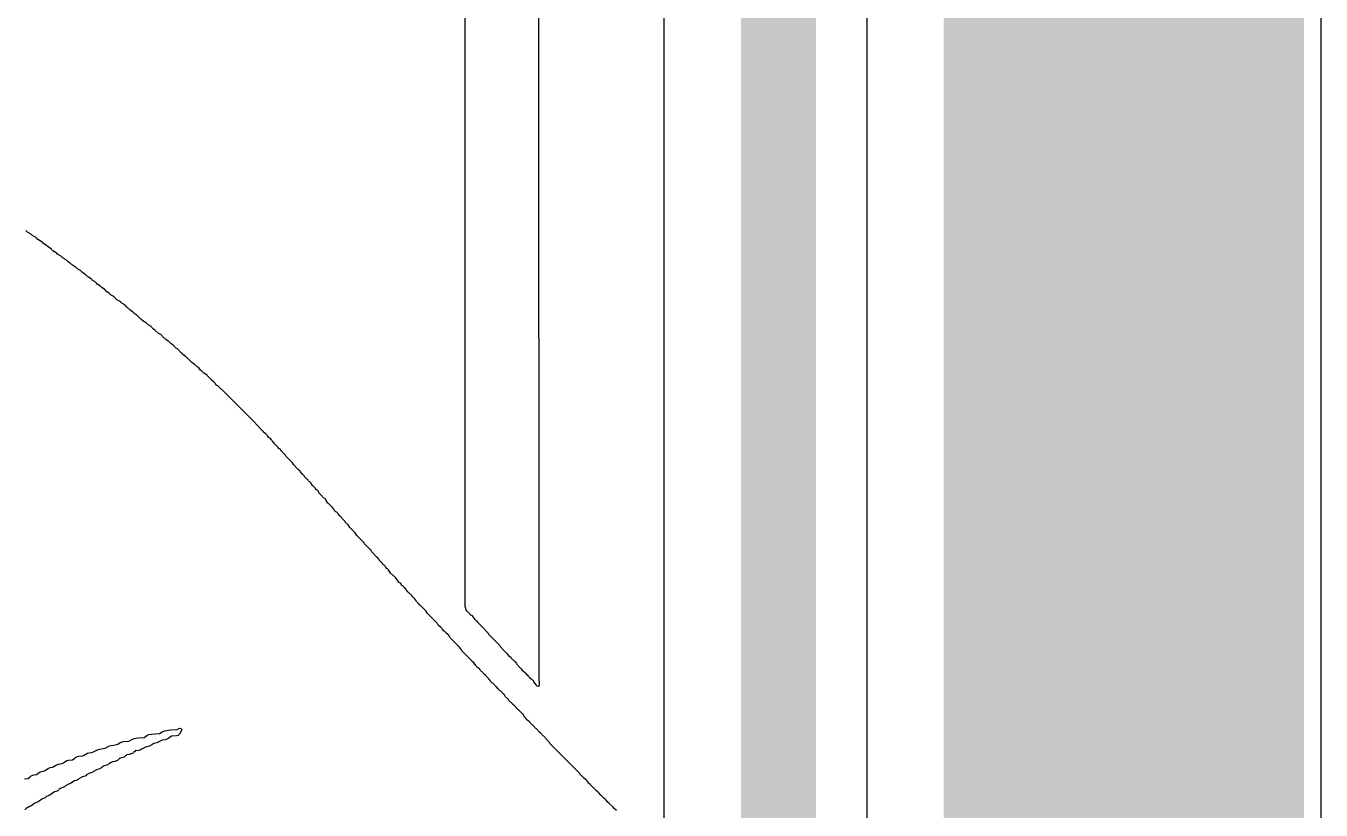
# Model space of a CAD drawing. Header units: inches. Extents: x -0.8 to 12, y -0.1 to 3.7.
# Drawn here: x 0.2898 to 0.4623, y 1.2164 to 1.3209 of the extents above; entities that cross this region are included whole.
import ezdxf

# ---------------------------------------------------------------- set-up
doc = ezdxf.new("R2010")
doc.units = ezdxf.units.IN
doc.header["$MEASUREMENT"] = 0
for name, color, linetype in [('Bottom Layer', 5, 'Continuous'), ('Bottom Overlay', 54, 'Continuous'), ('Top Layer', 1, 'Continuous')]:
    doc.layers.add(name, color=color, linetype=linetype)

msp = doc.modelspace()

# ---------------------------------------------------------------- linework, layer by layer
at = {"layer": 'Bottom Layer'}
for p, q in [((0.40174, 1.602), (0.40174, 0.844)), ((0.46226, 0.85653), (0.46226, 1.41026))]:
    msp.add_line(p, q, dxfattribs=at)
msp.add_lwpolyline([(0.432, 0.844, 0.04, 0.04, 0), (0.432, 1.602, 0.04, 0.04, 0)], format="xyseb", dxfattribs=at)
at = {"layer": 'Bottom Overlay'}
for p, q in [((0.3581, 1.23393), (0.35805, 1.68679)), ((0.34824, 1.6715), (0.34821, 1.24351)), ((0.29, 1.29335), (0.28975, 1.29361)), ((0.29036, 1.29314), (0.29, 1.29335)), ((0.29047, 1.29304), (0.29036, 1.29314)), ((0.29057, 1.29299), (0.29047, 1.29304)), ((0.29067, 1.29289), (0.29057, 1.29299)), ((0.29104, 1.29268), (0.29067, 1.29289)), ((0.29114, 1.29263), (0.29104, 1.29268)), ((0.29122, 1.29255), (0.29114, 1.29263)), ((0.29127, 1.29245), (0.29122, 1.29255)), ((0.29135, 1.29237), (0.29127, 1.29245)), ((0.29181, 1.29211), (0.29135, 1.29237)), ((0.29191, 1.29206), (0.29181, 1.29211)), ((0.29207, 1.2919), (0.29191, 1.29206)), ((0.29243, 1.29165), (0.29207, 1.2919)), ((0.29253, 1.29159), (0.29243, 1.29165)), ((0.29274, 1.29139), (0.29253, 1.29159)), ((0.29318, 1.2911), (0.29274, 1.29139)), ((0.29323, 1.291), (0.29318, 1.2911)), ((0.29336, 1.29087), (0.29323, 1.291)), ((0.29372, 1.29066), (0.29336, 1.29087)), ((0.29383, 1.29061), (0.29372, 1.29066)), ((0.29403, 1.29041), (0.29383, 1.29061)), ((0.29439, 1.2902), (0.29403, 1.29041)), ((0.2945, 1.2901), (0.29439, 1.2902)), ((0.2946, 1.29004), (0.2945, 1.2901)), ((0.29475, 1.28989), (0.2946, 1.29004)), ((0.29512, 1.28968), (0.29475, 1.28989)), ((0.29543, 1.28937), (0.29512, 1.28968)), ((0.29568, 1.28922), (0.29543, 1.28937)), ((0.29579, 1.28911), (0.29568, 1.28922)), ((0.29589, 1.28906), (0.29579, 1.28911)), ((0.29599, 1.28896), (0.29589, 1.28906)), ((0.29636, 1.2887), (0.29599, 1.28896)), ((0.29646, 1.28865), (0.29636, 1.2887)), ((0.29667, 1.28844), (0.29646, 1.28865)), ((0.29703, 1.28824), (0.29667, 1.28844)), ((0.29729, 1.28798), (0.29703, 1.28824)), ((0.29765, 1.28772), (0.29729, 1.28798)), ((0.29775, 1.28767), (0.29765, 1.28772)), ((0.29791, 1.28751), (0.29775, 1.28767)), ((0.29801, 1.28746), (0.29791, 1.28751)), ((0.29811, 1.28736), (0.29801, 1.28746)), ((0.29847, 1.28715), (0.29811, 1.28736)), ((0.29855, 1.28707), (0.29847, 1.28715)), ((0.2986, 1.28697), (0.29855, 1.28707)), ((0.29899, 1.28674), (0.2986, 1.28697)), ((0.29917, 1.28656), (0.29899, 1.28674)), ((0.29922, 1.28645), (0.29917, 1.28656)), ((0.29935, 1.28638), (0.29922, 1.28645)), ((0.29971, 1.28617), (0.29935, 1.28638)), ((0.29989, 1.28599), (0.29971, 1.28617)), ((0.30018, 1.28576), (0.29989, 1.28599)), ((0.30028, 1.28571), (0.30018, 1.28576)), ((0.30051, 1.28547), (0.30028, 1.28571)), ((0.3008, 1.28524), (0.30051, 1.28547)), ((0.3009, 1.28519), (0.3008, 1.28524)), ((0.30111, 1.28498), (0.3009, 1.28519)), ((0.30147, 1.28478), (0.30111, 1.28498)), ((0.30188, 1.28436), (0.30147, 1.28478)), ((0.30224, 1.28416), (0.30188, 1.28436)), ((0.30235, 1.2841), (0.30224, 1.28416)), ((0.30253, 1.28392), (0.30235, 1.2841)), ((0.30294, 1.28367), (0.30253, 1.28392)), ((0.30299, 1.28356), (0.30294, 1.28367)), ((0.3031, 1.28346), (0.30299, 1.28356)), ((0.30315, 1.28336), (0.3031, 1.28346)), ((0.30328, 1.28328), (0.30315, 1.28336)), ((0.30338, 1.28323), (0.30328, 1.28328)), ((0.30359, 1.28302), (0.30338, 1.28323)), ((0.30395, 1.28276), (0.30359, 1.28302)), ((0.30405, 1.28271), (0.30395, 1.28276)), ((0.30413, 1.28263), (0.30405, 1.28271)), ((0.30418, 1.28253), (0.30413, 1.28263)), ((0.30457, 1.28225), (0.30418, 1.28253)), ((0.30467, 1.28219), (0.30457, 1.28225)), ((0.30508, 1.28178), (0.30467, 1.28219)), ((0.30519, 1.28173), (0.30508, 1.28178)), ((0.30534, 1.28157), (0.30519, 1.28173)), ((0.3057, 1.28132), (0.30534, 1.28157)), ((0.30581, 1.28126), (0.3057, 1.28132)), ((0.30607, 1.28101), (0.30581, 1.28126)), ((0.30643, 1.2808), (0.30607, 1.28101)), ((0.30651, 1.28072), (0.30643, 1.2808)), ((0.30656, 1.28062), (0.30651, 1.28072)), ((0.30674, 1.28044), (0.30656, 1.28062)), ((0.307, 1.28028), (0.30674, 1.28044)), ((0.30736, 1.27992), (0.307, 1.28028)), ((0.30772, 1.27971), (0.30736, 1.27992)), ((0.30813, 1.2793), (0.30772, 1.27971)), ((0.30824, 1.27925), (0.30813, 1.2793)), ((0.30842, 1.27907), (0.30824, 1.27925)), ((0.3087, 1.27884), (0.30842, 1.27907)), ((0.3088, 1.27879), (0.3087, 1.27884)), ((0.30911, 1.27848), (0.3088, 1.27879)), ((0.30937, 1.27832), (0.30911, 1.27848)), ((0.30955, 1.27814), (0.30937, 1.27832)), ((0.3096, 1.27804), (0.30955, 1.27814)), ((0.30968, 1.27796), (0.3096, 1.27804)), ((0.30994, 1.2778), (0.30968, 1.27796)), ((0.31046, 1.27729), (0.30994, 1.2778)), ((0.31056, 1.27724), (0.31046, 1.27729)), ((0.31059, 1.27716), (0.31056, 1.27724)), ((0.31066, 1.27708), (0.31059, 1.27716)), ((0.31102, 1.27682), (0.31066, 1.27708)), ((0.31113, 1.27677), (0.31102, 1.27682)), ((0.31188, 1.27602), (0.31113, 1.27677)), ((0.31216, 1.27579), (0.31188, 1.27602)), ((0.31226, 1.27574), (0.31216, 1.27579)), ((0.31257, 1.27543), (0.31226, 1.27574)), ((0.31268, 1.27538), (0.31257, 1.27543)), ((0.31278, 1.27527), (0.31268, 1.27538)), ((0.31304, 1.27496), (0.31278, 1.27527)), ((0.31314, 1.27491), (0.31304, 1.27496)), ((0.31348, 1.27458), (0.31314, 1.27491)), ((0.31389, 1.27432), (0.31348, 1.27458)), ((0.31394, 1.27421), (0.31389, 1.27432)), ((0.31418, 1.27398), (0.31394, 1.27421)), ((0.31428, 1.27393), (0.31418, 1.27398)), ((0.31441, 1.2738), (0.31428, 1.27393)), ((0.31446, 1.2737), (0.31441, 1.2738)), ((0.31474, 1.27341), (0.31446, 1.2737)), ((0.31485, 1.27336), (0.31474, 1.27341)), ((0.31492, 1.27328), (0.31485, 1.27336)), ((0.31498, 1.27318), (0.31492, 1.27328)), ((0.31521, 1.27295), (0.31498, 1.27318)), ((0.31531, 1.2729), (0.31521, 1.27295)), ((0.31578, 1.27243), (0.31531, 1.2729)), ((0.31588, 1.27238), (0.31578, 1.27243)), ((0.32035, 1.26791), (0.31588, 1.27238)), ((0.3204, 1.26781), (0.32035, 1.26791)), ((0.32086, 1.26734), (0.3204, 1.26781)), ((0.32092, 1.26724), (0.32086, 1.26734)), ((0.32115, 1.26701), (0.32092, 1.26724)), ((0.32125, 1.26696), (0.32115, 1.26701)), ((0.32133, 1.26688), (0.32125, 1.26696)), ((0.32138, 1.26678), (0.32133, 1.26688)), ((0.32161, 1.26654), (0.32138, 1.26678)), ((0.32172, 1.26649), (0.32161, 1.26654)), ((0.32185, 1.26636), (0.32172, 1.26649)), ((0.3219, 1.26626), (0.32185, 1.26636)), ((0.32218, 1.26598), (0.3219, 1.26626)), ((0.32228, 1.26592), (0.32218, 1.26598)), ((0.32246, 1.26569), (0.32228, 1.26592)), ((0.32252, 1.26559), (0.32246, 1.26569)), ((0.32259, 1.26551), (0.32252, 1.26559)), ((0.32283, 1.26523), (0.32259, 1.26551)), ((0.32288, 1.26512), (0.32283, 1.26523)), ((0.32296, 1.26505), (0.32288, 1.26512)), ((0.32306, 1.26499), (0.32296, 1.26505)), ((0.32334, 1.26471), (0.32306, 1.26499)), ((0.32347, 1.26453), (0.32334, 1.26471)), ((0.32358, 1.26448), (0.32347, 1.26453)), ((0.32381, 1.26425), (0.32358, 1.26448)), ((0.32386, 1.26414), (0.32381, 1.26425)), ((0.32409, 1.26391), (0.32386, 1.26414)), ((0.32432, 1.26363), (0.32409, 1.26391)), ((0.32438, 1.26352), (0.32432, 1.26363)), ((0.32525, 1.26264), (0.32438, 1.26352)), ((0.32541, 1.26239), (0.32525, 1.26264)), ((0.32587, 1.26192), (0.32541, 1.26239)), ((0.32593, 1.26182), (0.32587, 1.26192)), ((0.32605, 1.26169), (0.32593, 1.26182)), ((0.32624, 1.26156), (0.32605, 1.26169)), ((0.32629, 1.26146), (0.32624, 1.26156)), ((0.32662, 1.26112), (0.32629, 1.26146)), ((0.32686, 1.26084), (0.32662, 1.26112)), ((0.32691, 1.26073), (0.32686, 1.26084)), ((0.32704, 1.2606), (0.32691, 1.26073)), ((0.32714, 1.26055), (0.32704, 1.2606)), ((0.32737, 1.26032), (0.32714, 1.26055)), ((0.32742, 1.26022), (0.32737, 1.26032)), ((0.3275, 1.26014), (0.32742, 1.26022)), ((0.3276, 1.26009), (0.3275, 1.26014)), ((0.32773, 1.25996), (0.3276, 1.26009)), ((0.32794, 1.2596), (0.32773, 1.25996)), ((0.32802, 1.25952), (0.32794, 1.2596)), ((0.32812, 1.25947), (0.32802, 1.25952)), ((0.32825, 1.25934), (0.32812, 1.25947)), ((0.3283, 1.25924), (0.32825, 1.25934)), ((0.32848, 1.25905), (0.3283, 1.25924)), ((0.32859, 1.259), (0.32848, 1.25905)), ((0.32866, 1.25893), (0.32859, 1.259)), ((0.32887, 1.25856), (0.32866, 1.25893)), ((0.32923, 1.2582), (0.32887, 1.25856)), ((0.32928, 1.2581), (0.32923, 1.2582)), ((0.32941, 1.25797), (0.32928, 1.2581)), ((0.32952, 1.25792), (0.32941, 1.25797)), ((0.3297, 1.25774), (0.32952, 1.25792)), ((0.32975, 1.25763), (0.3297, 1.25774)), ((0.32998, 1.25725), (0.32975, 1.25763)), ((0.33008, 1.2572), (0.32998, 1.25725)), ((0.33055, 1.25673), (0.33008, 1.2572)), ((0.33078, 1.25645), (0.33055, 1.25673)), ((0.33083, 1.25634), (0.33078, 1.25645)), ((0.33106, 1.25611), (0.33083, 1.25634)), ((0.33117, 1.25606), (0.33106, 1.25611)), ((0.33125, 1.25598), (0.33117, 1.25606)), ((0.3313, 1.25588), (0.33125, 1.25598)), ((0.33163, 1.25554), (0.3313, 1.25588)), ((0.33187, 1.25526), (0.33163, 1.25554)), ((0.33192, 1.25516), (0.33187, 1.25526)), ((0.33228, 1.25479), (0.33192, 1.25516)), ((0.33233, 1.25469), (0.33228, 1.25479)), ((0.33241, 1.25461), (0.33233, 1.25469)), ((0.33251, 1.25456), (0.33241, 1.25461)), ((0.33269, 1.25438), (0.33251, 1.25456)), ((0.3329, 1.25402), (0.33269, 1.25438)), ((0.33362, 1.2533), (0.3329, 1.25402)), ((0.33383, 1.25293), (0.33362, 1.2533)), ((0.33476, 1.252), (0.33383, 1.25293)), ((0.33481, 1.2519), (0.33476, 1.252)), ((0.33527, 1.25144), (0.33481, 1.2519)), ((0.33533, 1.25133), (0.33527, 1.25144)), ((0.33551, 1.25115), (0.33533, 1.25133)), ((0.33561, 1.2511), (0.33551, 1.25115)), ((0.33569, 1.25102), (0.33561, 1.2511)), ((0.33584, 1.25077), (0.33569, 1.25102)), ((0.33615, 1.25046), (0.33584, 1.25077)), ((0.3362, 1.25035), (0.33615, 1.25046)), ((0.33649, 1.25007), (0.3362, 1.25035)), ((0.33659, 1.25002), (0.33649, 1.25007)), ((0.33677, 1.24978), (0.33659, 1.25002)), ((0.33682, 1.24968), (0.33677, 1.24978)), ((0.337, 1.2495), (0.33682, 1.24968)), ((0.33724, 1.24922), (0.337, 1.2495)), ((0.33737, 1.24903), (0.33724, 1.24922)), ((0.33747, 1.24898), (0.33737, 1.24903)), ((0.3376, 1.24885), (0.33747, 1.24898)), ((0.33765, 1.24875), (0.3376, 1.24885)), ((0.33783, 1.24857), (0.33765, 1.24875)), ((0.33793, 1.24852), (0.33783, 1.24857)), ((0.33806, 1.24839), (0.33793, 1.24852)), ((0.33832, 1.24792), (0.33806, 1.24839)), ((0.33845, 1.2478), (0.33832, 1.24792)), ((0.33855, 1.24774), (0.33845, 1.2478)), ((0.33897, 1.24733), (0.33855, 1.24774)), ((0.3392, 1.24705), (0.33897, 1.24733)), ((0.33925, 1.24694), (0.3392, 1.24705)), ((0.33953, 1.24666), (0.33925, 1.24694)), ((0.33964, 1.24661), (0.33953, 1.24666)), ((0.33984, 1.2463), (0.33964, 1.24661)), ((0.33995, 1.24625), (0.33984, 1.2463)), ((0.34015, 1.24604), (0.33995, 1.24625)), ((0.34039, 1.24576), (0.34015, 1.24604)), ((0.34044, 1.24565), (0.34039, 1.24576)), ((0.34065, 1.24545), (0.34044, 1.24565)), ((0.3407, 1.24534), (0.34065, 1.24545)), ((0.34088, 1.24516), (0.3407, 1.24534)), ((0.34098, 1.24511), (0.34088, 1.24516)), ((0.34116, 1.24493), (0.34098, 1.24511)), ((0.34121, 1.24483), (0.34116, 1.24493)), ((0.34134, 1.2447), (0.34121, 1.24483)), ((0.34145, 1.24464), (0.34134, 1.2447)), ((0.34152, 1.24457), (0.34145, 1.24464)), ((0.34178, 1.24421), (0.34152, 1.24457)), ((0.34183, 1.2441), (0.34178, 1.24421)), ((0.34209, 1.24384), (0.34183, 1.2441)), ((0.34222, 1.24366), (0.34209, 1.24384)), ((0.34232, 1.24361), (0.34222, 1.24366)), ((0.34302, 1.24291), (0.34232, 1.24361)), ((0.34323, 1.24255), (0.34302, 1.24291)), ((0.34452, 1.24126), (0.34323, 1.24255)), ((0.34821, 1.24351), (0.34842, 1.24294)), ((0.34842, 1.24294), (0.34852, 1.24284)), ((0.34852, 1.24284), (0.34863, 1.24279)), ((0.34863, 1.24279), (0.34886, 1.24255)), ((0.34886, 1.24255), (0.34891, 1.24245)), ((0.34891, 1.24245), (0.34899, 1.24237)), ((0.34899, 1.24237), (0.34909, 1.24232)), ((0.34909, 1.24232), (0.34937, 1.24204)), ((0.34937, 1.24204), (0.34943, 1.24193)), ((0.34467, 1.241), (0.34452, 1.24126)), ((0.34496, 1.24072), (0.34467, 1.241)), ((0.34506, 1.24067), (0.34496, 1.24072)), ((0.34514, 1.24059), (0.34506, 1.24067)), ((0.34519, 1.24049), (0.34514, 1.24059)), ((0.34547, 1.2402), (0.34519, 1.24049)), ((0.34943, 1.24193), (0.34955, 1.24175)), ((0.34955, 1.24175), (0.34966, 1.2417)), ((0.34966, 1.2417), (0.34984, 1.24152)), ((0.34984, 1.24152), (0.34989, 1.24142)), ((0.34989, 1.24142), (0.35087, 1.24044)), ((0.35087, 1.24044), (0.35092, 1.24033)), ((0.35092, 1.24033), (0.35134, 1.23992)), ((0.34558, 1.24015), (0.34547, 1.2402)), ((0.34566, 1.24007), (0.34558, 1.24015)), ((0.34571, 1.23997), (0.34566, 1.24007)), ((0.34594, 1.23974), (0.34571, 1.23997)), ((0.34604, 1.23969), (0.34594, 1.23974)), ((0.34622, 1.2394), (0.34604, 1.23969)), ((0.34628, 1.2393), (0.34622, 1.2394)), ((0.3472, 1.23837), (0.34628, 1.2393)), ((0.35134, 1.23992), (0.35139, 1.23982)), ((0.35139, 1.23982), (0.35162, 1.23953)), ((0.35162, 1.23953), (0.35289, 1.23827)), ((0.34726, 1.23827), (0.3472, 1.23837)), ((0.34733, 1.23824), (0.34726, 1.23827)), ((0.34751, 1.23806), (0.34733, 1.23824)), ((0.34777, 1.2377), (0.34751, 1.23806)), ((0.34782, 1.23759), (0.34777, 1.2377)), ((0.34912, 1.2363), (0.34782, 1.23759)), ((0.35289, 1.23827), (0.35294, 1.23816)), ((0.35294, 1.23816), (0.35325, 1.23785)), ((0.35325, 1.23785), (0.3533, 1.23775)), ((0.3533, 1.23775), (0.35353, 1.23747)), ((0.35353, 1.23747), (0.35382, 1.23723)), ((0.35382, 1.23723), (0.35405, 1.23695)), ((0.35405, 1.23695), (0.35433, 1.23672)), ((0.34917, 1.2362), (0.34912, 1.2363)), ((0.34945, 1.23592), (0.34917, 1.2362)), ((0.34968, 1.23563), (0.34945, 1.23592)), ((0.34974, 1.23553), (0.34968, 1.23563)), ((0.34992, 1.23535), (0.34974, 1.23553)), ((0.35002, 1.2353), (0.34992, 1.23535)), ((0.3502, 1.23512), (0.35002, 1.2353)), ((0.35025, 1.23501), (0.3502, 1.23512)), ((0.35433, 1.23672), (0.35438, 1.23661)), ((0.35438, 1.23661), (0.35456, 1.23643)), ((0.35456, 1.23643), (0.35467, 1.23638)), ((0.35467, 1.23638), (0.3549, 1.23615)), ((0.3549, 1.23615), (0.35495, 1.23605)), ((0.35495, 1.23605), (0.35511, 1.23589)), ((0.35511, 1.23589), (0.35516, 1.23579)), ((0.35516, 1.23579), (0.35526, 1.23568)), ((0.35526, 1.23568), (0.35531, 1.23558)), ((0.35531, 1.23558), (0.3556, 1.2353)), ((0.3556, 1.2353), (0.3557, 1.23524)), ((0.3557, 1.23524), (0.35583, 1.23506)), ((0.35583, 1.23506), (0.35611, 1.23478)), ((0.35043, 1.23483), (0.35025, 1.23501)), ((0.35054, 1.23478), (0.35043, 1.23483)), ((0.35061, 1.2347), (0.35054, 1.23478)), ((0.35067, 1.2346), (0.35061, 1.2347)), ((0.35085, 1.23442), (0.35067, 1.2346)), ((0.35103, 1.23429), (0.35085, 1.23442)), ((0.35108, 1.23419), (0.35103, 1.23429)), ((0.35141, 1.23385), (0.35108, 1.23419)), ((0.35165, 1.23357), (0.35141, 1.23385)), ((0.3517, 1.23346), (0.35165, 1.23357)), ((0.35183, 1.23333), (0.3517, 1.23346)), ((0.35193, 1.23328), (0.35183, 1.23333)), ((0.35611, 1.23478), (0.35619, 1.23475)), ((0.35619, 1.23475), (0.35624, 1.23465)), ((0.35624, 1.23465), (0.35658, 1.23431)), ((0.35658, 1.23431), (0.35668, 1.23426)), ((0.35668, 1.23426), (0.35681, 1.23408)), ((0.35681, 1.23408), (0.35704, 1.23385)), ((0.35704, 1.23385), (0.35715, 1.2338)), ((0.35715, 1.2338), (0.35733, 1.23362)), ((0.35733, 1.23362), (0.35738, 1.23346)), ((0.35738, 1.23346), (0.35774, 1.233)), ((0.35815, 1.2331), (0.3581, 1.23393)), ((0.35216, 1.23305), (0.35193, 1.23328)), ((0.35221, 1.23295), (0.35216, 1.23305)), ((0.35229, 1.23287), (0.35221, 1.23295)), ((0.3524, 1.23282), (0.35229, 1.23287)), ((0.35268, 1.23253), (0.3524, 1.23282)), ((0.35273, 1.23243), (0.35268, 1.23253)), ((0.35281, 1.23235), (0.35273, 1.23243)), ((0.35291, 1.2323), (0.35281, 1.23235)), ((0.35314, 1.23207), (0.35291, 1.2323)), ((0.3532, 1.23196), (0.35314, 1.23207)), ((0.35327, 1.23189), (0.3532, 1.23196)), ((0.35338, 1.23184), (0.35327, 1.23189)), ((0.35351, 1.23171), (0.35338, 1.23184)), ((0.35366, 1.23145), (0.35351, 1.23171)), ((0.35774, 1.233), (0.35782, 1.23292)), ((0.35782, 1.23292), (0.35803, 1.23287)), ((0.35803, 1.23287), (0.3581, 1.23289)), ((0.3581, 1.23289), (0.35815, 1.2331)), ((0.35402, 1.23109), (0.35366, 1.23145)), ((0.35407, 1.23098), (0.35402, 1.23109)), ((0.35431, 1.23075), (0.35407, 1.23098)), ((0.35441, 1.2307), (0.35431, 1.23075)), ((0.35454, 1.23057), (0.35441, 1.2307)), ((0.35459, 1.23047), (0.35454, 1.23057)), ((0.35482, 1.23023), (0.35459, 1.23047)), ((0.35493, 1.23018), (0.35482, 1.23023)), ((0.355, 1.23011), (0.35493, 1.23018)), ((0.35506, 1.23), (0.355, 1.23011)), ((0.35529, 1.22977), (0.35506, 1.23)), ((0.35539, 1.22972), (0.35529, 1.22977)), ((0.35552, 1.22959), (0.35539, 1.22972)), ((0.35557, 1.22949), (0.35552, 1.22959)), ((0.3558, 1.22925), (0.35557, 1.22949)), ((0.35591, 1.2292), (0.3558, 1.22925)), ((0.35599, 1.22912), (0.35591, 1.2292)), ((0.35619, 1.22876), (0.35599, 1.22912)), ((0.3563, 1.22866), (0.35619, 1.22876)), ((0.35635, 1.22856), (0.3563, 1.22866)), ((0.35642, 1.22853), (0.35635, 1.22856)), ((0.35645, 1.22845), (0.35642, 1.22853)), ((0.35668, 1.22822), (0.35645, 1.22845)), ((0.35679, 1.22817), (0.35668, 1.22822)), ((0.35697, 1.22799), (0.35679, 1.22817)), ((0.30612, 1.22641), (0.30648, 1.22646)), ((0.30648, 1.22646), (0.307, 1.22652)), ((0.307, 1.22652), (0.30756, 1.22657)), ((0.30756, 1.22657), (0.30793, 1.22677)), ((0.30793, 1.22677), (0.30829, 1.22693)), ((0.30829, 1.22693), (0.30901, 1.22703)), ((0.30901, 1.22703), (0.30989, 1.22708)), ((0.30989, 1.22708), (0.3102, 1.22729)), ((0.31022, 1.22649), (0.31004, 1.22631)), ((0.3102, 1.22729), (0.31046, 1.22724)), ((0.31053, 1.22706), (0.31022, 1.22649)), ((0.31046, 1.22724), (0.31053, 1.22706)), ((0.35702, 1.22788), (0.35697, 1.22799)), ((0.35715, 1.22776), (0.35702, 1.22788)), ((0.35725, 1.2277), (0.35715, 1.22776)), ((0.35748, 1.22747), (0.35725, 1.2277)), ((0.35753, 1.22737), (0.35748, 1.22747)), ((0.35766, 1.22724), (0.35753, 1.22737)), ((0.35777, 1.22719), (0.35766, 1.22724)), ((0.35795, 1.22701), (0.35777, 1.22719)), ((0.358, 1.2269), (0.35795, 1.22701)), ((0.35818, 1.22672), (0.358, 1.2269)), ((0.35828, 1.22667), (0.35818, 1.22672)), ((0.35846, 1.22649), (0.35828, 1.22667)), ((0.35852, 1.22639), (0.35846, 1.22649)), ((0.30031, 1.22463), (0.3009, 1.22491)), ((0.3009, 1.22491), (0.30111, 1.22497)), ((0.30111, 1.22497), (0.30147, 1.22502)), ((0.30147, 1.22502), (0.30201, 1.22515)), ((0.30201, 1.22515), (0.30232, 1.22535)), ((0.30232, 1.22535), (0.30276, 1.22548)), ((0.30276, 1.22548), (0.30348, 1.22553)), ((0.30348, 1.22553), (0.30395, 1.22579)), ((0.30395, 1.22579), (0.30421, 1.2259)), ((0.30421, 1.2259), (0.30441, 1.22595)), ((0.30441, 1.22595), (0.30478, 1.226)), ((0.30478, 1.226), (0.3055, 1.22605)), ((0.30568, 1.22473), (0.30524, 1.2245)), ((0.3055, 1.22605), (0.30586, 1.22631)), ((0.30622, 1.22486), (0.30568, 1.22473)), ((0.30586, 1.22631), (0.30612, 1.22641)), ((0.30653, 1.22507), (0.30622, 1.22486)), ((0.30679, 1.22522), (0.30653, 1.22507)), ((0.3072, 1.22533), (0.30679, 1.22522)), ((0.30746, 1.22543), (0.3072, 1.22533)), ((0.30793, 1.22569), (0.30746, 1.22543)), ((0.30834, 1.22574), (0.30793, 1.22569)), ((0.3088, 1.22595), (0.30834, 1.22574)), ((0.30917, 1.22621), (0.3088, 1.22595)), ((0.30984, 1.22626), (0.30917, 1.22621)), ((0.31004, 1.22631), (0.30984, 1.22626)), ((0.35865, 1.22626), (0.35852, 1.22639)), ((0.35875, 1.22621), (0.35865, 1.22626)), ((0.35893, 1.22603), (0.35875, 1.22621)), ((0.35898, 1.22592), (0.35893, 1.22603)), ((0.35919, 1.22572), (0.35898, 1.22592)), ((0.35924, 1.22561), (0.35919, 1.22572)), ((0.35934, 1.22556), (0.35924, 1.22561)), ((0.35939, 1.22546), (0.35934, 1.22556)), ((0.35955, 1.2253), (0.35939, 1.22546)), ((0.3596, 1.2252), (0.35955, 1.2253)), ((0.36329, 1.22151), (0.3596, 1.2252)), ((0.29522, 1.22295), (0.29543, 1.223)), ((0.29543, 1.223), (0.29599, 1.22306)), ((0.29599, 1.22306), (0.29628, 1.22329)), ((0.29628, 1.22329), (0.29641, 1.22342)), ((0.29641, 1.22342), (0.29677, 1.22352)), ((0.29677, 1.22352), (0.29729, 1.22357)), ((0.29729, 1.22357), (0.29744, 1.22362)), ((0.29744, 1.22362), (0.29796, 1.22393)), ((0.29796, 1.22393), (0.29816, 1.22399)), ((0.29816, 1.22399), (0.29853, 1.22404)), ((0.29853, 1.22404), (0.29886, 1.22417)), ((0.29886, 1.22417), (0.2994, 1.22445)), ((0.2994, 1.22445), (0.29977, 1.2245)), ((0.29977, 1.2245), (0.30031, 1.22463)), ((0.30196, 1.22298), (0.30162, 1.22285)), ((0.30224, 1.22321), (0.30196, 1.22298)), ((0.3025, 1.22331), (0.30224, 1.22321)), ((0.30286, 1.22342), (0.3025, 1.22331)), ((0.30302, 1.22357), (0.30286, 1.22342)), ((0.30312, 1.22362), (0.30302, 1.22357)), ((0.30323, 1.22373), (0.30312, 1.22362)), ((0.30354, 1.22378), (0.30323, 1.22373)), ((0.30395, 1.22388), (0.30354, 1.22378)), ((0.30408, 1.22401), (0.30395, 1.22388)), ((0.30413, 1.22411), (0.30408, 1.22401)), ((0.30421, 1.22414), (0.30413, 1.22411)), ((0.30431, 1.22424), (0.30421, 1.22414)), ((0.30478, 1.22429), (0.30431, 1.22424)), ((0.30498, 1.22435), (0.30478, 1.22429)), ((0.30524, 1.2245), (0.30498, 1.22435)), ((0.29135, 1.22125), (0.29166, 1.22145)), ((0.29166, 1.22145), (0.29207, 1.22156)), ((0.29207, 1.22156), (0.29235, 1.22164)), ((0.29235, 1.22164), (0.29266, 1.22184)), ((0.29266, 1.22184), (0.29274, 1.22192)), ((0.29274, 1.22192), (0.293, 1.22202)), ((0.293, 1.22202), (0.29331, 1.22207)), ((0.29331, 1.22207), (0.29377, 1.22233)), ((0.29377, 1.22233), (0.29414, 1.22249)), ((0.29414, 1.22249), (0.29473, 1.22262)), ((0.29473, 1.22262), (0.29481, 1.22269)), ((0.29481, 1.22269), (0.29491, 1.22275)), ((0.29491, 1.22275), (0.29522, 1.22295)), ((0.29842, 1.2213), (0.29814, 1.22122)), ((0.29868, 1.2214), (0.29842, 1.2213)), ((0.29876, 1.22148), (0.29868, 1.2214)), ((0.29917, 1.22174), (0.29876, 1.22148)), ((0.29946, 1.22182), (0.29917, 1.22174)), ((0.29971, 1.22192), (0.29946, 1.22182)), ((0.29979, 1.222), (0.29971, 1.22192)), ((0.3002, 1.22225), (0.29979, 1.222)), ((0.30054, 1.22233), (0.3002, 1.22225)), ((0.30085, 1.22254), (0.30054, 1.22233)), ((0.30103, 1.22267), (0.30085, 1.22254)), ((0.30129, 1.22277), (0.30103, 1.22267)), ((0.30162, 1.22285), (0.30129, 1.22277)), ((0.36353, 1.22122), (0.36329, 1.22151)), ((0.28959, 1.22052), (0.29005, 1.22058)), ((0.29005, 1.22058), (0.29034, 1.22081)), ((0.29034, 1.22081), (0.29047, 1.22094)), ((0.29047, 1.22094), (0.29083, 1.22104)), ((0.29083, 1.22104), (0.29117, 1.22112)), ((0.29117, 1.22112), (0.29135, 1.22125)), ((0.29506, 1.21959), (0.29491, 1.21944)), ((0.29543, 1.2198), (0.29506, 1.21959)), ((0.29563, 1.21985), (0.29543, 1.2198)), ((0.29625, 1.22027), (0.29563, 1.21985)), ((0.29646, 1.22032), (0.29625, 1.22027)), ((0.29672, 1.22042), (0.29646, 1.22032)), ((0.29682, 1.22052), (0.29672, 1.22042)), ((0.29729, 1.22078), (0.29682, 1.22052)), ((0.29749, 1.22083), (0.29729, 1.22078)), ((0.29775, 1.22094), (0.29749, 1.22083)), ((0.29785, 1.22104), (0.29775, 1.22094)), ((0.29814, 1.22122), (0.29785, 1.22104)), ((0.36358, 1.22112), (0.36353, 1.22122)), ((0.36376, 1.22094), (0.36358, 1.22112)), ((0.36386, 1.22089), (0.36376, 1.22094)), ((0.36399, 1.22076), (0.36386, 1.22089)), ((0.36404, 1.22065), (0.36399, 1.22076)), ((0.36428, 1.22042), (0.36404, 1.22065)), ((0.36446, 1.22029), (0.36428, 1.22042)), ((0.36451, 1.22019), (0.36446, 1.22029)), ((0.36484, 1.21985), (0.36451, 1.22019)), ((0.36495, 1.2198), (0.36484, 1.21985)), ((0.36497, 1.21972), (0.36495, 1.2198)), ((0.36536, 1.21934), (0.36497, 1.21972)), ((0.29197, 1.21784), (0.29171, 1.21768)), ((0.29222, 1.21794), (0.29197, 1.21784)), ((0.29233, 1.21799), (0.29222, 1.21794)), ((0.29243, 1.2181), (0.29233, 1.21799)), ((0.29253, 1.21815), (0.29243, 1.2181)), ((0.29261, 1.21823), (0.29253, 1.21815)), ((0.29295, 1.21836), (0.29261, 1.21823)), ((0.29357, 1.21877), (0.29295, 1.21836)), ((0.29377, 1.21882), (0.29357, 1.21877)), ((0.29403, 1.21892), (0.29377, 1.21882)), ((0.29416, 1.21905), (0.29403, 1.21892)), ((0.29421, 1.21916), (0.29416, 1.21905)), ((0.29434, 1.21923), (0.29421, 1.21916)), ((0.29491, 1.21944), (0.29434, 1.21923)), ((0.36546, 1.21928), (0.36536, 1.21934)), ((0.36549, 1.21921), (0.36546, 1.21928)), ((0.36577, 1.21892), (0.36549, 1.21921)), ((0.36595, 1.21879), (0.36577, 1.21892)), ((0.36601, 1.21869), (0.36595, 1.21879)), ((0.36634, 1.21836), (0.36601, 1.21869)), ((0.36644, 1.2183), (0.36634, 1.21836)), ((0.36647, 1.21823), (0.36644, 1.2183)), ((0.36675, 1.21794), (0.36647, 1.21823)), ((0.36693, 1.21781), (0.36675, 1.21794)), ((0.36699, 1.21771), (0.36693, 1.21781)), ((0.28982, 1.21657), (0.28964, 1.21639)), ((0.29024, 1.21683), (0.28982, 1.21657)), ((0.29052, 1.21691), (0.29024, 1.21683)), ((0.29086, 1.21724), (0.29052, 1.21691)), ((0.29119, 1.21737), (0.29086, 1.21724)), ((0.29145, 1.21748), (0.29119, 1.21737)), ((0.29155, 1.21753), (0.29145, 1.21748)), ((0.29171, 1.21768), (0.29155, 1.21753)), ((0.36732, 1.21737), (0.36699, 1.21771)), ((0.36743, 1.21732), (0.36732, 1.21737)), ((0.36745, 1.21724), (0.36743, 1.21732)), ((0.36784, 1.21686), (0.36745, 1.21724)), ((0.36794, 1.21681), (0.36784, 1.21686)), ((0.36797, 1.21673), (0.36794, 1.21681)), ((0.36812, 1.21657), (0.36797, 1.21673)), ((0.36843, 1.21632), (0.36812, 1.21657))]:
    msp.add_line(p, q, dxfattribs=at)
at = {"layer": 'Top Layer'}
msp.add_line((0.37471, 1.327), (0.37471, 1.16289), dxfattribs=at)
for points in [[(0.45496, 1.10514, 0.01, 0.01, 0), (0.45496, 1.3466, 0.01, 0.01, 0)], [(0.39, 1.16, 0.01, 0.01, 0), (0.39, 1.327, 0.01, 0.01, 0)]]:
    msp.add_lwpolyline(points, format="xyseb", dxfattribs=at)

doc.saveas('drawing.dxf')
